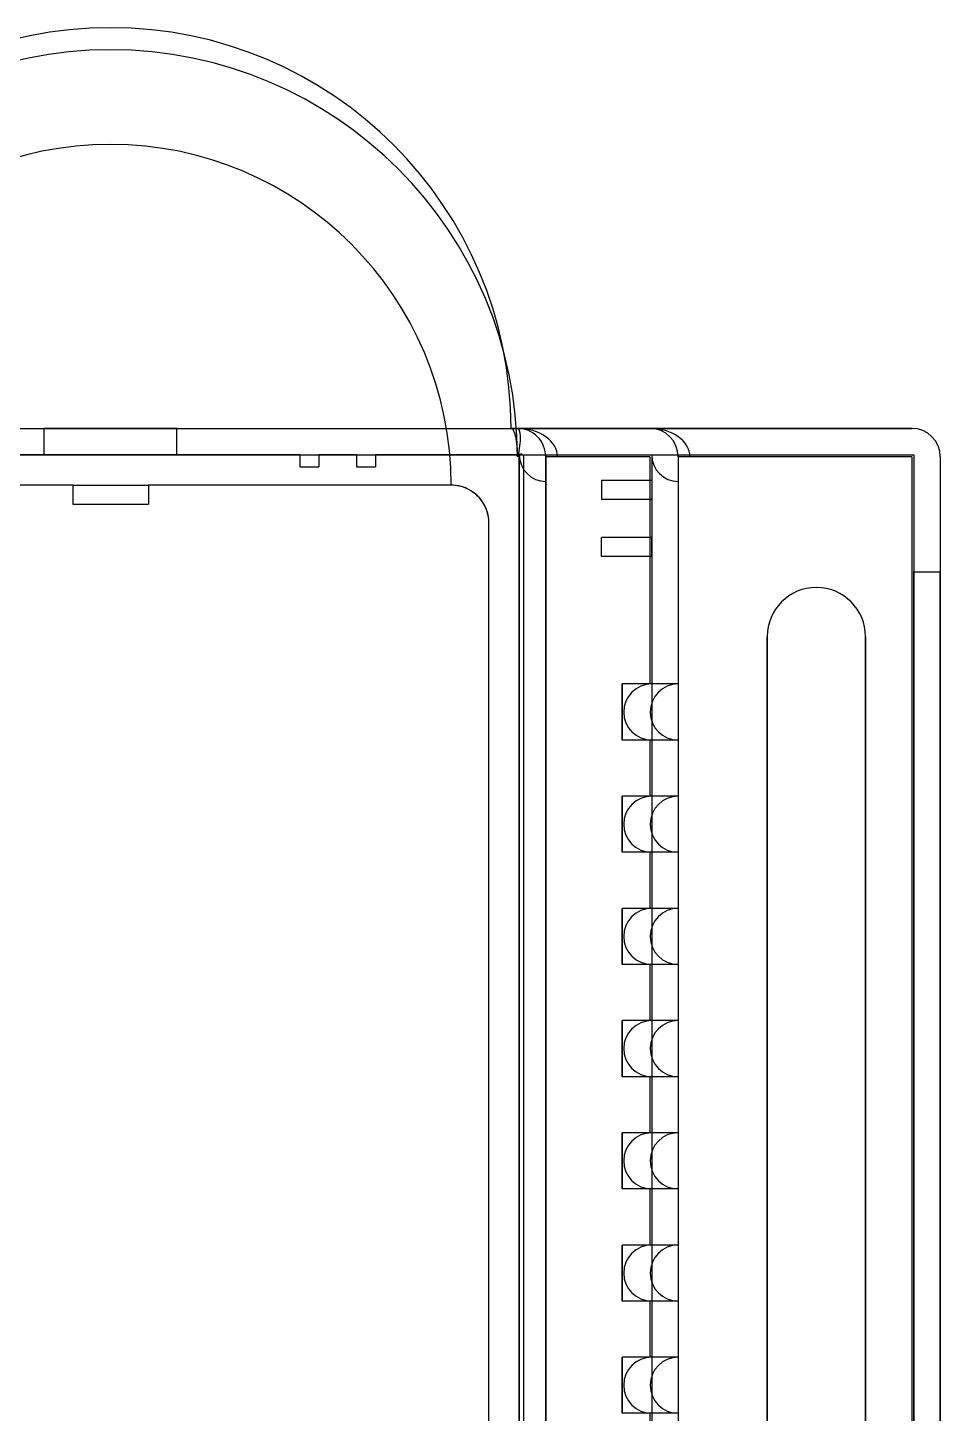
# Model space of a CAD drawing. Header units: millimetres. Extents: x -44 to 44, y -126 to 21.
# Drawn here: x -4.4 to 43.9, y -52 to 21.2 of the extents above; entities that cross this region are included whole.
import ezdxf

# ---------------------------------------------------------------- set-up
doc = ezdxf.new("R2010")
doc.units = ezdxf.units.MM
doc.layers.add('Fillet003', color=7, linetype='CONTINUOUS')

msp = doc.modelspace()

# ---------------------------------------------------------------- linework, layer by layer
at = {"layer": 'Fillet003'}
for p, q in [((-42.35, 0), (42.35, 0)), ((-42.35, 0), (42.35, 0)), ((3.5, 0, 5), (-3.5, 0, 5)), ((-3.5, 0, 5), (-3.5, 0, 9)), ((3.5, 0, 9), (-3.5, 0, 9)), ((3.5, 0, 5), (-3.5, 0, 5)), ((-3.5, -1.4, 5), (-3.5, 0, 5)), ((-3.5, -1.4, 5), (-3.5, 0, 5)), ((-3.5, 0, 5), (-3.5, 0, 9)), ((-3.5, -1.4, 9), (-3.5, 0, 9)), ((3.5, 0, 9), (-3.5, 0, 9)), ((-3.5, -1.4, 9), (-3.5, 0, 9)), ((3.5, 0, 5), (3.5, 0, 9)), ((3.5, -1.4, 5), (3.5, 0, 5)), ((3.5, 0, 5), (3.5, 0, 9)), ((3.5, -1.4, 9), (3.5, 0, 9)), ((3.5, -1.4, 5), (3.5, 0, 5)), ((3.5, -1.4, 9), (3.5, 0, 9)), ((21.5, 0, 34.04), (21.5, 0, 45.858)), ((21.5, 0, 34.04), (21.5, 0, 45.858)), ((28.5, 0, 34.04), (21.5, 0, 34.04)), ((28.5, 0, 34.04), (21.5, 0, 34.04)), ((28.5, 0, 15.04), (28.5, 0, 34.04)), ((42.35, 0, 15.04), (28.5, 0, 15.04)), ((28.5, 0, 15.04), (28.5, 0, 34.04)), ((42.35, 0, 15.04), (28.5, 0, 15.04)), ((42.35, 0), (42.35, 0, 15.04)), ((42.35, 0), (42.35, 0, 15.04)), ((-42.45, -1.4), (42.45, -1.4)), ((-42.45, -1.4), (42.45, -1.4)), ((10, -1.4, 43.14), (-10, -1.4, 43.14)), ((10, -1.4, 43.14), (-10, -1.4, 43.14)), ((3.5, -1.4, 5), (-3.5, -1.4, 5)), ((3.5, -1.4, 9), (-3.5, -1.4, 9)), ((-3.5, -1.4, 5), (-3.5, -1.4, 9)), ((3.5, -1.4, 5), (-3.5, -1.4, 5)), ((-3.5, -1.4, 5), (-3.5, -1.4, 9)), ((3.5, -1.4, 9), (-3.5, -1.4, 9)), ((3.5, -1.4, 5), (3.5, -1.4, 9)), ((3.5, -1.4, 5), (3.5, -1.4, 9)), ((10, -1.4, 43.14), (10, -2.03, 43.14)), ((10, -1.4, 10.2), (11, -1.4, 10.2)), ((10, -1.4, 43.14), (10, -1.4, 10.2)), ((10, -1.4, 43.14), (10, -2.03, 43.14)), ((10, -1.4, 10.2), (10, -2.03, 10.2)), ((10, -1.4, 43.14), (10, -1.4, 10.2)), ((10, -1.4, 10.2), (10, -2.03, 10.2)), ((10, -1.4, 10.2), (11, -1.4, 10.2)), ((11, -1.4, 43.14), (11, -2.03, 43.14)), ((13, -1.4, 43.14), (11, -1.4, 43.14)), ((13, -1.4, 43.14), (11, -1.4, 43.14)), ((11, -1.4, 10.2), (11, -1.4, 43.14)), ((11, -1.4, 10.2), (11, -2.03, 10.2)), ((11, -1.4, 43.14), (11, -2.03, 43.14)), ((11, -1.4, 10.2), (11, -1.4, 43.14)), ((11, -1.4, 10.2), (11, -2.03, 10.2)), ((13, -1.4, 43.14), (13, -2.03, 43.14)), ((13, -1.4, 10.2), (14, -1.4, 10.2)), ((13, -1.4, 43.14), (13, -1.4, 10.2)), ((13, -1.4, 43.14), (13, -2.03, 43.14)), ((13, -1.4, 10.2), (13, -2.03, 10.2)), ((13, -1.4, 43.14), (13, -1.4, 10.2)), ((13, -1.4, 10.2), (13, -2.03, 10.2)), ((13, -1.4, 10.2), (14, -1.4, 10.2)), ((14, -1.4, 43.14), (14, -2.03, 43.14)), ((21.6, -1.4, 43.14), (14, -1.4, 43.14)), ((21.6, -1.4, 43.14), (14, -1.4, 43.14)), ((14, -1.4, 10.2), (14, -1.4, 43.14)), ((14, -1.4, 10.2), (14, -2.03, 10.2)), ((14, -1.4, 43.14), (14, -2.03, 43.14)), ((14, -1.4, 10.2), (14, -1.4, 43.14)), ((14, -1.4, 10.2), (14, -2.03, 10.2)), ((21.6, -105.6, 43.14), (21.6, -1.4, 43.14)), ((21.6, -1.4, 43.14), (21.6, -1.4, 35.54)), ((21.6, -1.4, 35.54), (21.6, -105.6, 35.54)), ((21.6, -105.6, 43.14), (21.6, -1.4, 43.14)), ((21.6, -1.4, 43.14), (21.6, -1.4, 35.54)), ((21.6, -1.4, 35.54), (21.6, -105.6, 35.54)), ((23, -1.4, 34.14), (28.6, -1.4, 34.14)), ((23, -1.4, 34.14), (23, -105.6, 34.14)), ((23, -1.4, 34.14), (28.6, -1.4, 34.14)), ((23, -1.4, 34.14), (23, -105.6, 34.14)), ((28.6, -1.4, 34.14), (28.6, -1.4, 16.54)), ((28.6, -1.4, 16.54), (28.6, -105.6, 16.54)), ((28.6, -1.4, 34.14), (28.6, -2.76, 34.14)), ((28.6, -1.4, 16.54), (28.6, -105.6, 16.54)), ((28.6, -1.4, 34.14), (28.6, -1.4, 16.54)), ((28.6, -1.4, 34.14), (28.6, -2.76, 34.14)), ((30, -1.4, 15.14), (42.45, -1.4, 15.14)), ((30, -1.4, 15.14), (30, -105.6, 15.14)), ((30, -1.4, 15.14), (42.45, -1.4, 15.14)), ((30, -1.4, 15.14), (30, -105.6, 15.14)), ((42.45, -1.4, 15.14), (42.45, -1.4)), ((42.45, -1.4), (42.45, -7.575)), ((42.45, -1.4, 15.14), (42.45, -1.4)), ((42.45, -1.4, 15.14), (42.45, -105.6, 15.14)), ((42.45, -1.4), (42.45, -7.575)), ((42.45, -1.4, 15.14), (42.45, -105.6, 15.14)), ((10, -2.03, 43.14), (11, -2.03, 43.14)), ((10, -2.03, 43.14), (10, -2.03, 10.2)), ((10, -2.03, 43.14), (11, -2.03, 43.14)), ((10, -2.03, 10.2), (11, -2.03, 10.2)), ((10, -2.03, 43.14), (10, -2.03, 10.2)), ((10, -2.03, 10.2), (11, -2.03, 10.2)), ((11, -2.03, 10.2), (11, -2.03, 43.14)), ((11, -2.03, 10.2), (11, -2.03, 43.14)), ((13, -2.03, 43.14), (14, -2.03, 43.14)), ((13, -2.03, 43.14), (13, -2.03, 10.2)), ((13, -2.03, 43.14), (14, -2.03, 43.14)), ((13, -2.03, 10.2), (14, -2.03, 10.2)), ((13, -2.03, 43.14), (13, -2.03, 10.2)), ((13, -2.03, 10.2), (14, -2.03, 10.2)), ((14, -2.03, 10.2), (14, -2.03, 43.14)), ((14, -2.03, 10.2), (14, -2.03, 43.14)), ((21.842, -3, 47.319), (21.842, -1.5, 47.319)), ((21.842, -3, 47.319), (21.842, -1.5, 47.319)), ((23, -105.5, 45.858), (23, -1.5, 45.858)), ((23, -1.5, 35.54), (23, -1.5, 45.858)), ((23, -105.5, 45.858), (23, -1.5, 45.858)), ((23, -1.5, 35.54), (23, -105.5, 35.54)), ((23, -1.5, 35.54), (23, -1.5, 45.858)), ((28.5, -1.5, 35.54), (23, -1.5, 35.54)), ((23, -1.5, 35.54), (23, -105.5, 35.54)), ((28.5, -1.5, 35.54), (23, -1.5, 35.54)), ((28.5, -1.5, 35.54), (28.5, -13.499, 35.54)), ((28.5, -1.5, 35.54), (28.5, -13.499, 35.54)), ((30, -1.5, 16.54), (30, -1.5, 34.04)), ((42.35, -1.5, 16.54), (30, -1.5, 16.54)), ((30, -1.5, 34.04), (30, -13.499, 34.04)), ((30, -1.5, 34.04), (30, -13.499, 34.04)), ((30, -1.5, 16.54), (30, -1.5, 34.04)), ((30, -1.5, 16.54), (30, -105.5, 16.54)), ((42.35, -1.5, 16.54), (30, -1.5, 16.54)), ((30, -1.5, 16.54), (30, -105.5, 16.54)), ((42.35, -1.5, 16.54), (42.35, -105.5, 16.54)), ((42.35, -1.5, 16.54), (42.35, -105.5, 16.54)), ((43.85, -1.5), (43.85, -7.575)), ((43.85, -1.5), (43.85, -1.5, 15.04)), ((43.85, -1.5, 15.04), (43.85, -105.5, 15.04)), ((43.85, -1.5), (43.85, -1.5, 15.04)), ((43.85, -1.5), (43.85, -7.575)), ((43.85, -1.5, 15.04), (43.85, -105.5, 15.04)), ((25.94, -2.76, 34.14), (25.94, -3.76, 34.14)), ((28.6, -2.76, 34.14), (25.94, -2.76, 34.14)), ((28.6, -2.76, 34.14), (25.94, -2.76, 34.14)), ((28.6, -2.76, 19.14), (25.94, -2.76, 19.14)), ((25.94, -2.76, 34.14), (25.94, -2.76, 19.14)), ((28.6, -2.76, 19.14), (25.94, -2.76, 19.14)), ((25.94, -2.76, 19.14), (25.94, -3.76, 19.14)), ((25.94, -2.76, 34.14), (25.94, -3.76, 34.14)), ((25.94, -2.76, 19.14), (25.94, -3.76, 19.14)), ((25.94, -2.76, 34.14), (25.94, -2.76, 19.14)), ((28.6, -2.76, 34.14), (28.6, -2.76, 19.14)), ((28.6, -2.76, 19.14), (28.6, -3.76, 19.14)), ((28.6, -2.76, 34.14), (28.6, -2.76, 19.14)), ((28.6, -2.76, 19.14), (28.6, -3.76, 19.14)), ((-2, -3, 44.54), (-18, -3, 44.54)), ((-2, -3, 44.54), (-18, -3, 44.54)), ((-2, -3, 44.54), (-2, -4, 44.54)), ((-2, -3, 44.54), (-2, -3, 43.14)), ((-2, -3, 43.14), (2, -3, 43.14)), ((-2, -3, 44.54), (-2, -4, 44.54)), ((-2, -3, 43.14), (-2, -4, 43.14)), ((-2, -3, 44.54), (-2, -3, 43.14)), ((-2, -3, 43.14), (-2, -4, 43.14)), ((-2, -3, 43.14), (2, -3, 43.14)), ((2, -3, 44.54), (2, -4, 44.54)), ((18, -3, 44.54), (2, -3, 44.54)), ((18, -3, 44.54), (2, -3, 44.54)), ((2, -3, 44.54), (2, -3, 43.14)), ((2, -3, 44.54), (2, -4, 44.54)), ((2, -3, 43.14), (2, -4, 43.14)), ((2, -3, 44.54), (2, -3, 43.14)), ((2, -3, 43.14), (2, -4, 43.14)), ((18, -3, 48.135), (18, -3, 44.54)), ((18, -3, 48.135), (18, -3, 44.54)), ((21.842, -104, 47.319), (21.842, -3, 47.319)), ((21.842, -104, 47.319), (21.842, -3, 47.319)), ((-2, -4, 44.54), (2, -4, 44.54)), ((-2, -4, 44.54), (-2, -4, 43.14)), ((-2, -4, 44.54), (2, -4, 44.54)), ((-2, -4, 43.14), (2, -4, 43.14)), ((-2, -4, 44.54), (-2, -4, 43.14)), ((-2, -4, 43.14), (2, -4, 43.14)), ((2, -4, 44.54), (2, -4, 43.14)), ((2, -4, 44.54), (2, -4, 43.14)), ((28.6, -3.76, 34.14), (25.94, -3.76, 34.14)), ((28.6, -3.76, 19.14), (25.94, -3.76, 19.14)), ((28.6, -3.76, 34.14), (25.94, -3.76, 34.14)), ((28.6, -3.76, 19.14), (25.94, -3.76, 19.14)), ((25.94, -3.76, 34.14), (25.94, -3.76, 19.14)), ((25.94, -3.76, 34.14), (25.94, -3.76, 19.14)), ((28.6, -3.76, 34.14), (28.6, -3.76, 19.14)), ((28.6, -3.76, 34.14), (28.6, -5.76, 34.14)), ((28.6, -3.76, 34.14), (28.6, -5.76, 34.14)), ((28.6, -3.76, 34.14), (28.6, -3.76, 19.14)), ((20, -102, 47.731), (20, -5, 47.731)), ((20, -102, 47.731), (20, -5, 47.731)), ((20, -5, 47.731), (20, -5, 44.54)), ((20, -102, 44.54), (20, -5, 44.54)), ((20, -5, 47.731), (20, -5, 44.54)), ((20, -102, 44.54), (20, -5, 44.54)), ((25.94, -6.76, 34.14), (25.94, -5.76, 34.14)), ((28.6, -5.76, 34.14), (25.94, -5.76, 34.14)), ((28.6, -5.76, 34.14), (25.94, -5.76, 34.14)), ((28.6, -5.76, 19.14), (25.94, -5.76, 19.14)), ((25.94, -5.76, 34.14), (25.94, -5.76, 19.14)), ((28.6, -5.76, 19.14), (25.94, -5.76, 19.14)), ((25.94, -6.76, 19.14), (25.94, -5.76, 19.14)), ((25.94, -6.76, 19.14), (25.94, -5.76, 19.14)), ((25.94, -5.76, 34.14), (25.94, -5.76, 19.14)), ((25.94, -6.76, 34.14), (25.94, -5.76, 34.14)), ((28.6, -5.76, 34.14), (28.6, -5.76, 19.14)), ((28.6, -6.76, 19.14), (28.6, -5.76, 19.14)), ((28.6, -5.76, 34.14), (28.6, -5.76, 19.14)), ((28.6, -6.76, 19.14), (28.6, -5.76, 19.14)), ((28.6, -6.76, 34.14), (25.94, -6.76, 34.14)), ((28.6, -6.76, 19.14), (25.94, -6.76, 19.14)), ((28.6, -6.76, 34.14), (25.94, -6.76, 34.14)), ((28.6, -6.76, 19.14), (25.94, -6.76, 19.14)), ((25.94, -6.76, 34.14), (25.94, -6.76, 19.14)), ((25.94, -6.76, 34.14), (25.94, -6.76, 19.14)), ((28.6, -6.76, 34.14), (28.6, -6.76, 19.14)), ((28.6, -6.76, 34.14), (28.6, -13.499, 34.14)), ((28.6, -6.76, 34.14), (28.6, -13.499, 34.14)), ((28.6, -6.76, 34.14), (28.6, -6.76, 19.14)), ((42.45, -7.575), (43.85, -7.575)), ((42.45, -99.425, 11.6), (42.45, -7.575, 11.6)), ((42.45, -7.575, 11.6), (42.45, -7.575)), ((42.45, -7.575, 11.6), (42.45, -7.575)), ((42.45, -7.575), (43.85, -7.575)), ((42.45, -7.575, 11.6), (43.85, -7.575, 11.6)), ((42.45, -99.425, 11.6), (42.45, -7.575, 11.6)), ((42.45, -7.575, 11.6), (43.85, -7.575, 11.6)), ((43.85, -7.575, 11.6), (43.85, -7.575)), ((43.85, -99.425, 11.6), (43.85, -7.575, 11.6)), ((43.85, -7.575, 11.6), (43.85, -7.575)), ((43.85, -99.425, 11.6), (43.85, -7.575, 11.6)), ((34.7, -96, 15.14), (34.7, -11, 15.14)), ((34.7, -11, 16.54), (34.7, -96, 16.54)), ((34.7, -11, 16.54), (34.7, -96, 16.54)), ((34.7, -96, 15.14), (34.7, -11, 15.14)), ((34.7, -11, 16.54), (34.7, -11, 15.14)), ((34.7, -11, 16.54), (34.7, -11, 15.14)), ((39.9, -96, 15.14), (39.9, -11, 15.14)), ((39.9, -11, 16.54), (39.9, -96, 16.54)), ((39.9, -11, 16.54), (39.9, -96, 16.54)), ((39.9, -96, 15.14), (39.9, -11, 15.14)), ((39.9, -11, 16.54), (39.9, -11, 15.14)), ((39.9, -11, 16.54), (39.9, -11, 15.14)), ((28.5, -13.499, 35.54), (27.037, -13.499, 35.54)), ((27.037, -16.462, 35.54), (27.037, -13.499, 35.54)), ((28.5, -13.499, 35.54), (27.037, -13.499, 35.54)), ((27.037, -13.499, 35.54), (27.037, -13.499, 34.14)), ((28.6, -13.499, 34.14), (27.037, -13.499, 34.14)), ((27.037, -16.462, 35.54), (27.037, -13.499, 35.54)), ((27.037, -13.499, 35.54), (27.037, -13.499, 34.14)), ((27.037, -13.499, 34.14), (27.037, -16.462, 34.14)), ((27.037, -13.499, 34.14), (27.037, -16.462, 34.14)), ((28.6, -13.499, 34.14), (27.037, -13.499, 34.14)), ((30, -13.499, 21.04), (28.6, -13.499, 21.04)), ((28.6, -13.499, 21.04), (28.6, -13.499, 34.14)), ((28.6, -13.499, 21.04), (28.6, -13.499, 34.14)), ((30, -13.499, 21.04), (28.6, -13.499, 21.04)), ((30, -13.499, 34.04), (30, -13.499, 21.04)), ((30, -13.499, 34.04), (30, -13.499, 21.04)), ((28.5, -16.462, 35.54), (27.037, -16.462, 35.54)), ((27.037, -16.462, 35.54), (27.037, -16.462, 34.14)), ((28.5, -16.462, 35.54), (27.037, -16.462, 35.54)), ((27.037, -16.462, 35.54), (27.037, -16.462, 34.14)), ((28.6, -16.462, 34.14), (27.037, -16.462, 34.14)), ((28.6, -16.462, 34.14), (27.037, -16.462, 34.14)), ((28.5, -16.462, 35.54), (28.5, -19.425, 35.54)), ((28.5, -16.462, 35.54), (28.5, -19.425, 35.54)), ((30, -16.462, 21.04), (28.6, -16.462, 21.04)), ((28.6, -16.462, 21.04), (28.6, -16.462, 34.14)), ((28.6, -16.462, 21.04), (28.6, -16.462, 34.14)), ((28.6, -16.462, 34.14), (28.6, -19.425, 34.14)), ((28.6, -16.462, 34.14), (28.6, -19.425, 34.14)), ((30, -16.462, 21.04), (28.6, -16.462, 21.04)), ((30, -16.462, 34.04), (30, -16.462, 21.04)), ((30, -16.462, 34.04), (30, -19.425, 34.04)), ((30, -16.462, 34.04), (30, -16.462, 21.04)), ((30, -16.462, 34.04), (30, -19.425, 34.04)), ((28.5, -19.425, 35.54), (27.037, -19.425, 35.54)), ((27.037, -22.389, 35.54), (27.037, -19.425, 35.54)), ((28.5, -19.425, 35.54), (27.037, -19.425, 35.54)), ((27.037, -19.425, 35.54), (27.037, -19.425, 34.14)), ((28.6, -19.425, 34.14), (27.037, -19.425, 34.14)), ((27.037, -22.389, 35.54), (27.037, -19.425, 35.54)), ((27.037, -19.425, 35.54), (27.037, -19.425, 34.14)), ((27.037, -19.425, 34.14), (27.037, -22.389, 34.14)), ((27.037, -19.425, 34.14), (27.037, -22.389, 34.14)), ((28.6, -19.425, 34.14), (27.037, -19.425, 34.14)), ((30, -19.425, 21.04), (28.6, -19.425, 21.04)), ((28.6, -19.425, 21.04), (28.6, -19.425, 34.14)), ((28.6, -19.425, 21.04), (28.6, -19.425, 34.14)), ((30, -19.425, 21.04), (28.6, -19.425, 21.04)), ((30, -19.425, 34.04), (30, -19.425, 21.04)), ((30, -19.425, 34.04), (30, -19.425, 21.04)), ((28.5, -22.389, 35.54), (27.037, -22.389, 35.54)), ((27.037, -22.389, 35.54), (27.037, -22.389, 34.14)), ((28.5, -22.389, 35.54), (27.037, -22.389, 35.54)), ((27.037, -22.389, 35.54), (27.037, -22.389, 34.14)), ((28.6, -22.389, 34.14), (27.037, -22.389, 34.14)), ((28.6, -22.389, 34.14), (27.037, -22.389, 34.14)), ((28.5, -22.389, 35.54), (28.5, -25.352, 35.54)), ((28.5, -22.389, 35.54), (28.5, -25.352, 35.54)), ((30, -22.389, 21.04), (28.6, -22.389, 21.04)), ((28.6, -22.389, 21.04), (28.6, -22.389, 34.14)), ((28.6, -22.389, 21.04), (28.6, -22.389, 34.14)), ((28.6, -22.389, 34.14), (28.6, -25.352, 34.14)), ((28.6, -22.389, 34.14), (28.6, -25.352, 34.14)), ((30, -22.389, 21.04), (28.6, -22.389, 21.04)), ((30, -22.389, 34.04), (30, -22.389, 21.04)), ((30, -22.389, 34.04), (30, -25.352, 34.04)), ((30, -22.389, 34.04), (30, -22.389, 21.04)), ((30, -22.389, 34.04), (30, -25.352, 34.04)), ((28.5, -25.352, 35.54), (27.037, -25.352, 35.54)), ((27.037, -28.314, 35.54), (27.037, -25.352, 35.54)), ((28.5, -25.352, 35.54), (27.037, -25.352, 35.54)), ((27.037, -25.352, 35.54), (27.037, -25.352, 34.14)), ((28.6, -25.352, 34.14), (27.037, -25.352, 34.14)), ((27.037, -28.314, 35.54), (27.037, -25.352, 35.54)), ((27.037, -25.352, 35.54), (27.037, -25.352, 34.14)), ((27.037, -25.352, 34.14), (27.037, -28.314, 34.14)), ((27.037, -25.352, 34.14), (27.037, -28.314, 34.14)), ((28.6, -25.352, 34.14), (27.037, -25.352, 34.14)), ((30, -25.352, 21.04), (28.6, -25.352, 21.04)), ((28.6, -25.352, 21.04), (28.6, -25.352, 34.14)), ((28.6, -25.352, 21.04), (28.6, -25.352, 34.14)), ((30, -25.352, 21.04), (28.6, -25.352, 21.04)), ((30, -25.352, 34.04), (30, -25.352, 21.04)), ((30, -25.352, 34.04), (30, -25.352, 21.04)), ((28.5, -28.314, 35.54), (27.037, -28.314, 35.54)), ((27.037, -28.314, 35.54), (27.037, -28.314, 34.14)), ((28.5, -28.314, 35.54), (27.037, -28.314, 35.54)), ((27.037, -28.314, 35.54), (27.037, -28.314, 34.14)), ((28.6, -28.314, 34.14), (27.037, -28.314, 34.14)), ((28.6, -28.314, 34.14), (27.037, -28.314, 34.14)), ((28.5, -28.314, 35.54), (28.5, -31.277, 35.54)), ((28.5, -28.314, 35.54), (28.5, -31.277, 35.54)), ((30, -28.314, 21.04), (28.6, -28.314, 21.04)), ((28.6, -28.314, 21.04), (28.6, -28.314, 34.14)), ((28.6, -28.314, 21.04), (28.6, -28.314, 34.14)), ((28.6, -28.314, 34.14), (28.6, -31.277, 34.14)), ((28.6, -28.314, 34.14), (28.6, -31.277, 34.14)), ((30, -28.314, 21.04), (28.6, -28.314, 21.04)), ((30, -28.314, 34.04), (30, -28.314, 21.04)), ((30, -28.314, 34.04), (30, -31.277, 34.04)), ((30, -28.314, 34.04), (30, -28.314, 21.04)), ((30, -28.314, 34.04), (30, -31.277, 34.04)), ((28.5, -31.277, 35.54), (27.037, -31.277, 35.54)), ((27.037, -34.24, 35.54), (27.037, -31.277, 35.54)), ((28.5, -31.277, 35.54), (27.037, -31.277, 35.54)), ((27.037, -31.277, 35.54), (27.037, -31.277, 34.14)), ((28.6, -31.277, 34.14), (27.037, -31.277, 34.14)), ((27.037, -34.24, 35.54), (27.037, -31.277, 35.54)), ((27.037, -31.277, 35.54), (27.037, -31.277, 34.14)), ((27.037, -31.277, 34.14), (27.037, -34.24, 34.14)), ((27.037, -31.277, 34.14), (27.037, -34.24, 34.14)), ((28.6, -31.277, 34.14), (27.037, -31.277, 34.14)), ((30, -31.277, 21.04), (28.6, -31.277, 21.04)), ((28.6, -31.277, 21.04), (28.6, -31.277, 34.14)), ((28.6, -31.277, 21.04), (28.6, -31.277, 34.14)), ((30, -31.277, 21.04), (28.6, -31.277, 21.04)), ((30, -31.277, 34.04), (30, -31.277, 21.04)), ((30, -31.277, 34.04), (30, -31.277, 21.04)), ((28.5, -34.24, 35.54), (27.037, -34.24, 35.54)), ((27.037, -34.24, 35.54), (27.037, -34.24, 34.14)), ((28.5, -34.24, 35.54), (27.037, -34.24, 35.54)), ((27.037, -34.24, 35.54), (27.037, -34.24, 34.14)), ((28.6, -34.24, 34.14), (27.037, -34.24, 34.14)), ((28.6, -34.24, 34.14), (27.037, -34.24, 34.14)), ((28.5, -34.24, 35.54), (28.5, -37.203, 35.54)), ((28.5, -34.24, 35.54), (28.5, -37.203, 35.54)), ((30, -34.24, 21.04), (28.6, -34.24, 21.04)), ((28.6, -34.24, 21.04), (28.6, -34.24, 34.14)), ((28.6, -34.24, 21.04), (28.6, -34.24, 34.14)), ((28.6, -34.24, 34.14), (28.6, -37.203, 34.14)), ((28.6, -34.24, 34.14), (28.6, -37.203, 34.14)), ((30, -34.24, 21.04), (28.6, -34.24, 21.04)), ((30, -34.24, 34.04), (30, -34.24, 21.04)), ((30, -34.24, 34.04), (30, -37.203, 34.04)), ((30, -34.24, 34.04), (30, -34.24, 21.04)), ((30, -34.24, 34.04), (30, -37.203, 34.04)), ((28.5, -37.203, 35.54), (27.037, -37.203, 35.54)), ((27.037, -40.166, 35.54), (27.037, -37.203, 35.54)), ((28.5, -37.203, 35.54), (27.037, -37.203, 35.54)), ((27.037, -37.203, 35.54), (27.037, -37.203, 34.14)), ((28.6, -37.203, 34.14), (27.037, -37.203, 34.14)), ((27.037, -40.166, 35.54), (27.037, -37.203, 35.54)), ((27.037, -37.203, 35.54), (27.037, -37.203, 34.14)), ((27.037, -37.203, 34.14), (27.037, -40.166, 34.14)), ((27.037, -37.203, 34.14), (27.037, -40.166, 34.14)), ((28.6, -37.203, 34.14), (27.037, -37.203, 34.14)), ((30, -37.203, 21.04), (28.6, -37.203, 21.04)), ((28.6, -37.203, 21.04), (28.6, -37.203, 34.14)), ((28.6, -37.203, 21.04), (28.6, -37.203, 34.14)), ((30, -37.203, 21.04), (28.6, -37.203, 21.04)), ((30, -37.203, 34.04), (30, -37.203, 21.04)), ((30, -37.203, 34.04), (30, -37.203, 21.04)), ((28.5, -40.166, 35.54), (27.037, -40.166, 35.54)), ((27.037, -40.166, 35.54), (27.037, -40.166, 34.14)), ((28.5, -40.166, 35.54), (27.037, -40.166, 35.54)), ((27.037, -40.166, 35.54), (27.037, -40.166, 34.14)), ((28.6, -40.166, 34.14), (27.037, -40.166, 34.14)), ((28.6, -40.166, 34.14), (27.037, -40.166, 34.14)), ((28.5, -40.166, 35.54), (28.5, -43.13, 35.54)), ((28.5, -40.166, 35.54), (28.5, -43.13, 35.54)), ((30, -40.166, 21.04), (28.6, -40.166, 21.04)), ((28.6, -40.166, 21.04), (28.6, -40.166, 34.14)), ((28.6, -40.166, 21.04), (28.6, -40.166, 34.14)), ((28.6, -40.166, 34.14), (28.6, -43.13, 34.14)), ((28.6, -40.166, 34.14), (28.6, -43.13, 34.14)), ((30, -40.166, 21.04), (28.6, -40.166, 21.04)), ((30, -40.166, 34.04), (30, -40.166, 21.04)), ((30, -40.166, 34.04), (30, -43.13, 34.04)), ((30, -40.166, 34.04), (30, -40.166, 21.04)), ((30, -40.166, 34.04), (30, -43.13, 34.04)), ((28.5, -43.13, 35.54), (27.037, -43.13, 35.54)), ((27.037, -46.093, 35.54), (27.037, -43.13, 35.54)), ((28.5, -43.13, 35.54), (27.037, -43.13, 35.54)), ((27.037, -43.13, 35.54), (27.037, -43.13, 34.14)), ((28.6, -43.13, 34.14), (27.037, -43.13, 34.14)), ((27.037, -46.093, 35.54), (27.037, -43.13, 35.54)), ((27.037, -43.13, 35.54), (27.037, -43.13, 34.14)), ((27.037, -43.13, 34.14), (27.037, -46.093, 34.14)), ((27.037, -43.13, 34.14), (27.037, -46.093, 34.14)), ((28.6, -43.13, 34.14), (27.037, -43.13, 34.14)), ((30, -43.13, 21.04), (28.6, -43.13, 21.04)), ((28.6, -43.13, 21.04), (28.6, -43.13, 34.14)), ((28.6, -43.13, 21.04), (28.6, -43.13, 34.14)), ((30, -43.13, 21.04), (28.6, -43.13, 21.04)), ((30, -43.13, 34.04), (30, -43.13, 21.04)), ((30, -43.13, 34.04), (30, -43.13, 21.04)), ((28.5, -46.093, 35.54), (27.037, -46.093, 35.54)), ((27.037, -46.093, 35.54), (27.037, -46.093, 34.14)), ((28.5, -46.093, 35.54), (27.037, -46.093, 35.54)), ((27.037, -46.093, 35.54), (27.037, -46.093, 34.14)), ((28.6, -46.093, 34.14), (27.037, -46.093, 34.14)), ((28.6, -46.093, 34.14), (27.037, -46.093, 34.14)), ((28.5, -46.093, 35.54), (28.5, -49.056, 35.54)), ((28.5, -46.093, 35.54), (28.5, -49.056, 35.54)), ((30, -46.093, 21.04), (28.6, -46.093, 21.04)), ((28.6, -46.093, 21.04), (28.6, -46.093, 34.14)), ((28.6, -46.093, 21.04), (28.6, -46.093, 34.14)), ((28.6, -46.093, 34.14), (28.6, -49.056, 34.14)), ((28.6, -46.093, 34.14), (28.6, -49.056, 34.14)), ((30, -46.093, 21.04), (28.6, -46.093, 21.04)), ((30, -46.093, 34.04), (30, -46.093, 21.04)), ((30, -46.093, 34.04), (30, -49.056, 34.04)), ((30, -46.093, 34.04), (30, -46.093, 21.04)), ((30, -46.093, 34.04), (30, -49.056, 34.04)), ((28.5, -49.056, 35.54), (27.037, -49.056, 35.54)), ((27.037, -52.019, 35.54), (27.037, -49.056, 35.54)), ((28.5, -49.056, 35.54), (27.037, -49.056, 35.54)), ((27.037, -49.056, 35.54), (27.037, -49.056, 34.14)), ((28.6, -49.056, 34.14), (27.037, -49.056, 34.14)), ((27.037, -52.019, 35.54), (27.037, -49.056, 35.54)), ((27.037, -49.056, 35.54), (27.037, -49.056, 34.14)), ((27.037, -49.056, 34.14), (27.037, -52.019, 34.14)), ((27.037, -49.056, 34.14), (27.037, -52.019, 34.14)), ((28.6, -49.056, 34.14), (27.037, -49.056, 34.14)), ((30, -49.056, 21.04), (28.6, -49.056, 21.04)), ((28.6, -49.056, 21.04), (28.6, -49.056, 34.14)), ((28.6, -49.056, 21.04), (28.6, -49.056, 34.14)), ((30, -49.056, 21.04), (28.6, -49.056, 21.04)), ((30, -49.056, 34.04), (30, -49.056, 21.04)), ((30, -49.056, 34.04), (30, -49.056, 21.04)), ((28.5, -52.019, 35.54), (27.037, -52.019, 35.54)), ((27.037, -52.019, 35.54), (27.037, -52.019, 34.14)), ((28.5, -52.019, 35.54), (27.037, -52.019, 35.54)), ((27.037, -52.019, 35.54), (27.037, -52.019, 34.14)), ((28.6, -52.019, 34.14), (27.037, -52.019, 34.14)), ((28.6, -52.019, 34.14), (27.037, -52.019, 34.14)), ((28.5, -52.019, 35.54), (28.5, -54.981, 35.54)), ((28.5, -52.019, 35.54), (28.5, -54.981, 35.54)), ((30, -52.019, 21.04), (28.6, -52.019, 21.04)), ((28.6, -52.019, 21.04), (28.6, -52.019, 34.14)), ((28.6, -52.019, 21.04), (28.6, -52.019, 34.14)), ((28.6, -52.019, 34.14), (28.6, -54.981, 34.14)), ((28.6, -52.019, 34.14), (28.6, -54.981, 34.14)), ((30, -52.019, 21.04), (28.6, -52.019, 21.04)), ((30, -52.019, 34.04), (30, -52.019, 21.04)), ((30, -52.019, 34.04), (30, -54.981, 34.04)), ((30, -52.019, 34.04), (30, -52.019, 21.04)), ((30, -52.019, 34.04), (30, -54.981, 34.04))]:
    msp.add_line(p, q, dxfattribs=at)
for centre, radius, start, end in [((0, 0, -46.024), 21.164, 0, 180), ((0, 0, -46.024), 21.164, 0, 180), ((0, -1.5, -46.024), 21.5, 0, 180), ((0, -1.5, -46.024), 21.5, 0, 180), ((0, -3, -46.024), 21.842, 180, 180), ((0, -3, -46.024), 21.842, 180, 180), ((0, -3, -46.024), 20, 0, 0), ((0, -3, -46.024), 20, 180, 180), ((0, -3, -46.024), 20, 0, 0), ((0, -3, -46.024), 20, 180, 180), ((0, -3, -46.024), 18, 0, 0), ((0, -3, -46.024), 18, 0, 180), ((0, -3, -46.024), 18, 0, 0), ((0, -3, -46.024), 18, 0, 180), ((21.5, -1.5, 45.858), 1.5, 0, 0), ((21.5, -1.5, 45.858), 1.5, 0, 0), ((28.5, -1.5, 34.04), 1.5, 90, 90), ((28.5, -1.5, 34.04), 1.5, 90, 90), ((28.5, -1.5, 34.04), 1.5, 0, 90), ((28.5, -1.5, 34.04), 1.5, 0, 90), ((28.5, -1.5, 34.04), 1.5, 0, 90), ((28.5, -1.5, 34.04), 1.5, 0, 90), ((42.35, -1.5, 15.04), 1.5, 90, 90), ((42.35, -1.5, 15.04), 1.5, 90, 90), ((42.35, -1.5), 1.5, 0, 90), ((42.35, -1.5), 1.5, 0, 90), ((42.35, -1.5, 15.04), 1.5, 0, 90), ((42.35, -1.5, 15.04), 1.5, 0, 90), ((42.35, -1.5, 15.04), 1.5, 0, 90), ((42.35, -1.5, 15.04), 1.5, 0, 90), ((23, -1.4, 35.54), 1.4, 180, -90), ((23, -1.4, 35.54), 1.4, 180, -90), ((30, -1.4, 16.54), 1.4, 180, -90), ((30, -1.4, 16.54), 1.4, 180, -90), ((18, -5, 44.54), 2, 0, 90), ((18, -5, 44.54), 2, 0, 90), ((37.3, -11, 15.14), 2.6, 0, 180), ((37.3, -11, 16.54), 2.6, 0, 180), ((37.3, -11, 16.54), 2.6, 0, 180), ((37.3, -11, 15.14), 2.6, 0, 180), ((28.6, -14.981, 22.384), 1.482, 90, -90), ((28.6, -14.981, 22.384), 1.482, 90, -90), ((28.5, -13.499, 34.04), 0, 0, 0), ((28.5, -13.499, 34.04), 0, 0, 0), ((30, -14.981, 22.384), 1.482, 90, -90), ((30, -14.981, 22.384), 1.482, 90, -90), ((28.5, -16.462, 34.04), 0, 0, 0), ((28.5, -16.462, 34.04), 0, 0, 0), ((28.6, -20.907, 22.384), 1.482, 90, -90), ((28.6, -20.907, 22.384), 1.482, 90, -90), ((28.5, -19.425, 34.04), 0, 0, 0), ((28.5, -19.425, 34.04), 0, 0, 0), ((30, -20.907, 22.384), 1.482, 90, -90), ((30, -20.907, 22.384), 1.482, 90, -90), ((28.5, -22.389, 34.04), 0, 0, 0), ((28.5, -22.389, 34.04), 0, 0, 0), ((28.6, -26.833, 22.384), 1.482, 90, -90), ((28.6, -26.833, 22.384), 1.482, 90, -90), ((28.5, -25.352, 34.04), 0, 0, 0), ((28.5, -25.352, 34.04), 0, 0, 0), ((30, -26.833, 22.384), 1.482, 90, -90), ((30, -26.833, 22.384), 1.482, 90, -90), ((28.5, -28.314, 34.04), 0, 0, 0), ((28.5, -28.314, 34.04), 0, 0, 0), ((28.6, -32.759, 22.384), 1.482, 90, -90), ((28.6, -32.759, 22.384), 1.482, 90, -90), ((28.5, -31.277, 34.04), 0, 0, 0), ((28.5, -31.277, 34.04), 0, 0, 0), ((30, -32.759, 22.384), 1.482, 90, -90), ((30, -32.759, 22.384), 1.482, 90, -90), ((28.5, -34.24, 34.04), 0, 0, 0), ((28.5, -34.24, 34.04), 0, 0, 0), ((28.6, -38.685, 22.384), 1.482, 90, -90), ((28.6, -38.685, 22.384), 1.482, 90, -90), ((28.5, -37.203, 34.04), 0, 0, 0), ((28.5, -37.203, 34.04), 0, 0, 0), ((30, -38.685, 22.384), 1.482, 90, -90), ((30, -38.685, 22.384), 1.482, 90, -90), ((28.5, -40.166, 34.04), 0, 0, 0), ((28.5, -40.166, 34.04), 0, 0, 0), ((28.6, -44.611, 22.384), 1.482, 90, -90), ((28.6, -44.611, 22.384), 1.482, 90, -90), ((28.5, -43.13, 34.04), 0, 0, 0), ((28.5, -43.13, 34.04), 0, 0, 0), ((30, -44.611, 22.384), 1.482, 90, -90), ((30, -44.611, 22.384), 1.482, 90, -90), ((28.5, -46.093, 34.04), 0, 0, 0), ((28.5, -46.093, 34.04), 0, 0, 0), ((28.6, -50.537, 22.384), 1.482, 90, -90), ((28.6, -50.537, 22.384), 1.482, 90, -90), ((28.5, -49.056, 34.04), 0, 0, 0), ((28.5, -49.056, 34.04), 0, 0, 0), ((30, -50.537, 22.384), 1.482, 90, -90), ((30, -50.537, 22.384), 1.482, 90, -90), ((28.5, -52.019, 34.04), 0, 0, 0), ((28.5, -52.019, 34.04), 0, 0, 0)]:
    msp.add_arc(centre, radius, start, end, dxfattribs=at)
for centre, end_param in [((28.5, -1.5, 15.04), -4.712389), ((28.5, -1.5, 15.04), -4.712389), ((21.5, -1.5, 34.04), 1.570796), ((21.5, -1.5, 34.04), 1.570796)]:
    msp.add_ellipse(centre, major_axis=(2.121, 0), ratio=0.707107, start_param=0, end_param=end_param, dxfattribs=at)
for points, knots in [([(21.164, 0, 45.936), (21.242, 0.005, 46.279), (21.336, -0.141, 46.684), (21.401, -0.439, 46.97), (21.468, -0.733, 47.261), (21.501, -1.148, 47.403), (21.5, -1.5, 47.398)], [0, 0, 0, 0, 0.1510766, 0.1510766, 0.1510766, 0.3021533, 0.3021533, 0.3021533, 0.3021533]), ([(21.164, 0, 45.936), (21.242, 0.005, 46.279), (21.336, -0.141, 46.684), (21.401, -0.439, 46.97), (21.468, -0.733, 47.261), (21.501, -1.148, 47.403), (21.5, -1.5, 47.398)], [0, 0, 0, 0, 0.1510766, 0.1510766, 0.1510766, 0.3021533, 0.3021533, 0.3021533, 0.3021533]), ([(21.5, 0, 45.858), (21.581, 0.005, 46.2), (21.645, -0.138, 46.612), (21.649, -0.429, 46.912), (21.655, -0.716, 47.217), (21.6, -1.122, 47.38), (21.525, -1.465, 47.392)], [0, 0, 0, 0, 1.043449, 1.043449, 1.043449, 2.086899, 2.086899, 2.086899, 2.086899]), ([(21.5, 0, 45.858), (21.581, 0.005, 46.2), (21.645, -0.138, 46.612), (21.649, -0.429, 46.912), (21.655, -0.716, 47.217), (21.6, -1.122, 47.38), (21.525, -1.465, 47.392)], [0, 0, 0, 0, 1.043449, 1.043449, 1.043449, 2.086899, 2.086899, 2.086899, 2.086899]), ([(23, -1.5, 45.858), (23.001, -1.116, 45.858), (22.85, -0.729, 45.859), (22.561, -0.439, 45.859), (22.298, -0.172, 45.859), (21.903, 0.003, 45.859), (21.5, 0, 45.858)], [102.5, 102.5, 102.5, 102.5, 103.587588, 103.587588, 103.587588, 104.586899, 104.586899, 104.586899, 104.586899]), ([(23, -1.5, 45.858), (23.001, -1.116, 45.858), (22.85, -0.729, 45.859), (22.561, -0.439, 45.859), (22.298, -0.172, 45.859), (21.903, 0.003, 45.859), (21.5, 0, 45.858)], [102.5, 102.5, 102.5, 102.5, 103.587588, 103.587588, 103.587588, 104.586899, 104.586899, 104.586899, 104.586899]), ([(21.842, -1.5, 47.319), (21.843, -1.441, 47.318), (21.797, -1.383, 47.329), (21.724, -1.369, 47.346), (21.659, -1.355, 47.361), (21.569, -1.388, 47.382), (21.525, -1.465, 47.392)], [102.5, 102.5, 102.5, 102.5, 103.587588, 103.587588, 103.587588, 104.586899, 104.586899, 104.586899, 104.586899]), ([(21.842, -1.5, 47.319), (21.843, -1.441, 47.318), (21.797, -1.383, 47.329), (21.724, -1.369, 47.346), (21.659, -1.355, 47.361), (21.569, -1.388, 47.382), (21.525, -1.465, 47.392)], [102.5, 102.5, 102.5, 102.5, 103.587588, 103.587588, 103.587588, 104.586899, 104.586899, 104.586899, 104.586899]), ([(20, -5, 47.731), (19.999, -4.554, 47.731), (19.852, -4.103, 47.762), (19.541, -3.725, 47.827), (19.365, -3.512, 47.864), (19.133, -3.323, 47.912), (18.852, -3.19, 47.968), (18.597, -3.07, 48.019), (18.3, -2.999, 48.078), (18, -3, 48.135)], [0, 0, 0, 0, 0.480649, 0.480649, 0.480649, 0.752984, 0.752984, 0.752984, 1, 1, 1, 1]), ([(20, -5, 47.731), (19.999, -4.554, 47.731), (19.852, -4.103, 47.762), (19.541, -3.725, 47.827), (19.365, -3.512, 47.864), (19.133, -3.323, 47.912), (18.852, -3.19, 47.968), (18.597, -3.07, 48.019), (18.3, -2.999, 48.078), (18, -3, 48.135)], [0, 0, 0, 0, 0.480649, 0.480649, 0.480649, 0.752984, 0.752984, 0.752984, 1, 1, 1, 1])]:
    msp.add_open_spline(points, degree=3, knots=knots, dxfattribs=at)
for points in [[(21.5, 0, 45.858), (21.329, 0, 45.898), (21.164, 0, 45.936)], [(21.5, 0, 45.858), (21.329, 0, 45.898), (21.164, 0, 45.936)], [(21.525, -1.465, 47.392), (21.507, -1.5, 47.396), (21.5, -1.5, 47.398)], [(21.525, -1.465, 47.392), (21.507, -1.5, 47.396), (21.5, -1.5, 47.398)]]:
    msp.add_open_spline(points, degree=2, dxfattribs=at)

doc.saveas('drawing.dxf')
